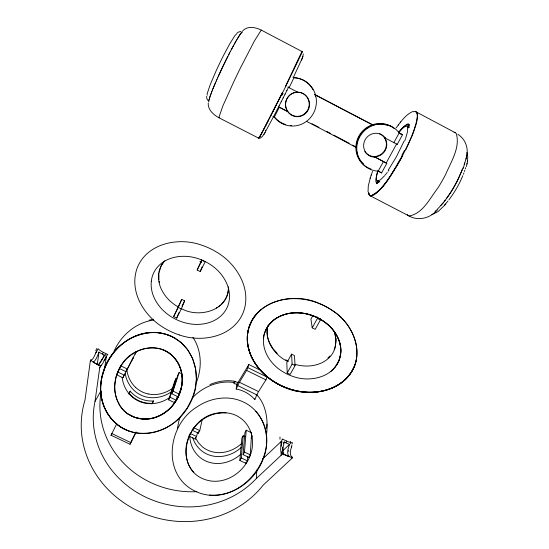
<?xml version="1.0" encoding="UTF-8"?>
<svg xmlns="http://www.w3.org/2000/svg" width="549" height="549" viewBox="0 0 549 549"><rect width="100%" height="100%" fill="white"/><g stroke="black" fill="none" stroke-linecap="round" stroke-linejoin="round"><path stroke-width="0.82" d="M206.616 96.308L206.856 98.703L208.366 100.968M266.739 432.852C268.001 419.587 266.244 404.936 256.808 394.779M208.243 102.951C207.673 109.656 213.513 114.796 218.879 117.733L258.778 138.204M116.779 423.718L111.008 435.24L130.044 444.285L130.168 443.585M274.376 116.663L274.301 117.198A24.225 23.6 -75.6 0 0 313.76 112.703A24.225 23.6 -75.6 0 0 294.154 77.697L292.775 76.977M263.781 336.558C261.612 349.871 269.758 362.903 280.484 370.204A48.429 46.109 -4.6 0 0 293.427 376.593C309.437 382.33 331.905 377.739 338.884 360.762C342.809 351.559 340.497 340.709 334.945 332.68C322.435 313.85 293.907 306.026 274.733 319.216M100.494 365.963A4.893 4.529 23.4 0 0 99.705 367.878L95.025 401.374A92.733 85.63 12.6 0 0 145.67 497.14A92.733 85.63 12.6 0 0 256.362 478.495L256.774 470.095M340.84 352.383C341.533 341.828 336.015 331.713 328.275 324.85M158.901 273.697L158.935 279.613M256.308 394.971L256.067 395.177M236.187 389.028A33.18 32.11 77.6 0 1 254.18 398.855L254.818 399.555L254.853 398.972M250.982 432.488L246.24 430.203L244.916 432.612L243.077 454.634L249.136 457.537L250.241 454.853L251.655 432.818L251.353 433.621M249.136 457.537L249.205 456.473M245.362 436.791L243.186 435.748L241.869 438.143L239.851 460.467L245.877 463.342L247.407 460.886L247.709 456.658M228.439 289.042C228.109 294.655 225.577 300.097 221.542 304.002M245.877 463.342L245.952 462.272M266.615 428.261L266.931 424.075M354.167 366.698C343.859 391.053 311.544 397.407 288.616 388.692A68.769 65.53 -5.2 0 1 273.471 381.39C255.566 370.376 242.136 347.805 249.219 326.628A39.26 37.359 -0.3 0 1 253.631 317.747C232.028 351.394 269.099 389.79 302.931 392.007C320.863 394.244 341.245 388.17 351.298 372.291C364.563 351.785 352.678 323.759 333.49 311.358A67.712 63.945 -0.7 0 0 314.803 301.957C297.023 296.144 275.749 297.531 260.912 309.773M243.077 454.634L244.483 452.095L246.24 430.203M239.851 460.467L241.251 457.935L243.186 435.748M267.294 327.931L267.137 333.675L267.583 336.674M263.513 338.699L263.595 337.896M303.302 53.974L302.753 56.918M467.377 161.77L467.769 157.028L466.89 152.368M335.714 343.695L335.919 338.671L334.794 332.639M466.547 156.424C468.805 148.038 465.188 138.842 457.804 134.258M340.709 353.378L339.021 360.425L335.082 367.151M356.747 356.747L356.294 359.691M248.855 364.536L236.955 384.286A4.639 0.583 -64.4 0 0 236.722 384.684L236.18 389.104L237.744 385.597A4.612 0.59 -64.4 0 1 239.453 382.296L246.995 369.779L248.855 364.536L259.656 369.841M177.382 428.762L178.754 421.467L180.189 416.993L187.058 408.332L192.562 397.586L195.19 388.713L196.329 379.352L195.609 368.811L192.589 358.497L187.58 349.61L180.518 342.089M238.602 382.584A36.598 33.969 7.6 0 0 234.149 381.644A19.881 2.381 -64.5 0 1 234.107 382.536L233.956 383.648A36.625 33.969 7.6 0 1 236.749 384.163M100.494 365.963L96.295 363.939A20.361 18.954 25.2 0 1 91.381 360.707L90.654 360.027A4.893 4.529 24.7 0 0 90.297 361.242L84.992 400.132A100.611 92.644 12.7 0 0 138.142 510.982A100.611 92.644 12.7 0 0 263.115 485.199L291.848 458.422A4.756 4.365 1.4 0 0 292.631 457.447L291.67 457.303A19.819 18.254 0.5 0 1 286.269 455.54L282.248 453.598A4.776 4.378 2.5 0 1 281.122 455.313L256.369 478.488M97.248 364.68L99.005 352.067A19.778 18.481 25.5 0 0 102.45 354.091L104.385 355.031A7.13 6.629 23.7 0 0 103.37 357.653M104.42 369.916L106.211 357.275A4.673 4.344 23.7 0 1 107.824 354.565L103.377 352.41A19.188 17.939 25.6 0 1 98.895 349.466L98.168 348.793A4.721 4.385 25 0 0 97.159 350.866M263.74 336.818L263.76 336.681A28.322 26.894 -13.6 0 1 264.941 332.317M281.994 441.54L281.397 444.47M284.169 442.089C283.682 445.994 281.575 450.461 283.915 454.14M159.135 272.318L161.145 265.956L164.021 261.502M466.334 166.594L467.075 163.396M463.253 168.365L466.321 157.632M466.952 164.076L467.515 161.029M466.053 159.073L466.835 154.859M267.85 325.825C263.973 340.6 274.672 355.182 287.566 361.407L291.574 354.146L294.429 355.56L295.074 365.565L290.153 374.425L287.202 372.97L286.791 362.457L287.566 361.407M281.122 455.313L281.074 451.854A36.159 11.385 -48.6 0 1 280.992 446.22L281.342 444.697M192.109 430.162L198.374 433.182L199.754 430.608L202.135 419.882M198.374 433.182L198.752 431.521M188.98 436.084L195.224 439.083L196.59 436.524L197.503 432.495M195.224 439.083L195.595 437.464M282.2 451.244L289.639 444.265A19.27 17.822 0.3 0 1 286.043 442.878L286.503 441.012L282.227 438.953A4.564 4.207 2.4 0 1 280.923 441.746L262.484 459.108M335.171 346.385L335.48 345.06M248.622 328.714C241.91 355.182 263.685 380.244 287.662 388.239M291.986 445.397L291.395 447.408A32.453 10.596 -48.6 0 0 290.798 455.464A32.624 10.651 -48.6 0 0 291.787 456.823L292.233 457.18M254.818 399.555L256.857 394.896A4.605 0.707 -64.5 0 1 258.572 391.602L266.114 379.565L267.411 376.326M209.533 98.237L209.183 99.554A54.255 3.239 -64.4 0 0 209.073 100.09M465.284 168.872L465.641 167.617M464.186 164.439L464.612 162.978M370.403 177.499L368.276 186.042L368.05 191.876M377.362 172.818C376.772 176.16 374.384 180.696 376.875 183.702M209.766 97.461L208.881 100.446A55.861 3.335 -64.4 0 0 208.846 101.771M182.042 373.951L179.132 372.545L177.849 375.036L171.727 393.77L178.041 396.81L181.403 387.093M181.664 386.242L181.918 385.391M178.041 396.81L178.59 395.012M168.591 399.823L169.95 397.195L176.167 378.282L174.884 380.766L168.591 399.823L174.472 402.65L176.147 400.18L177.252 396.57M302.526 57.583L293.742 76.64M174.472 402.65L174.754 401.731M377.829 170.691L376.525 175.707L376.36 179.379A45.752 7.336 -61.2 0 0 377.973 180.964L380.663 179.612L384.595 175.714M263.479 458.25C271.529 438.342 264.186 412.189 244.36 402.479C229.249 394.697 210.356 397.586 196.714 407.118C168.536 424.103 161.379 472.305 192.624 489.859C237.401 514.845 290.002 449.542 255.765 411.208M111.015 435.233L111.859 433.586L130.937 442.659L136.214 432.042M209.574 97.797L210.041 96.603M302.897 56.444L301.579 60.047M248.944 327.581L252.327 319.854L257.598 312.868M171.727 393.77L173.086 391.135L179.132 372.545M377.595 172.07L377.842 171.295M265.483 130.669L265.627 130.223M371.179 175.186L372.551 171.391M370.163 178.247L371.399 174.52M291.389 447.449L291.327 446.104M405.622 138.423L407.475 131.986L407.557 127.073A45.032 7.274 -61.5 0 0 405.436 126.332L402.458 128.349L398.457 132.686M464.427 171.508L464.879 170.176M209.848 96.933L211.104 93.577M264.865 332.296L268.269 325.687L274.026 319.738M210.171 95.993L211.537 92.424M334.128 349.528L335.02 347.05M462.615 169.085L463.191 167.493M98.978 352.108L98.271 353.981M404.682 140.949L405.388 139.055M258.991 137.6L258.84 138.135L261.29 133.963M152.581 403.241L153.452 400.928L151.915 403.92M463.404 174.266L463.939 172.873M462.382 169.181L458.882 177.457A32.055 7.528 -60.2 0 1 449.411 194.222L446.241 198.752M462.409 169.627L457.379 180.916A32.398 7.611 -60.2 0 1 448.43 195.972L443.064 203.137L436.88 209.759M211.358 92.719L212.01 91.203M211.839 91.484L212.518 89.919M119.538 368.715L116.765 374.83L122.859 377.774L133.366 357.529L132.11 360.041M201.792 259.643L197.16 270.012L200.227 271.542L202.053 266.951M212.346 90.187L214.247 85.699M90.853 360.041L91.065 360.027A33.441 5.435 -78.9 0 0 92.04 359.568A33.263 5.408 -78.9 0 0 95.807 352.904L96.713 350.955M289.646 444.326L288.946 446.159A34.463 11.158 -48.6 0 0 288.129 454.84A34.772 11.261 -48.6 0 0 289.316 456.473A20.464 18.858 0.5 0 1 285.844 455.155L284.032 454.284A7.178 6.588 2.4 0 1 283.634 454.888M212.895 88.821L215.558 82.611M181.287 308.957L184.663 300.825L181.733 299.377L173.628 316.615L176.654 318.104L181.287 308.957L178.253 307.461L181.733 299.377M176.654 318.104L178.953 312.601M462.834 175.687L460.906 180.058A27.937 6.684 -60.1 0 1 452.685 194.6L448.986 199.767M214.748 84.388L216.258 81.005M189.124 435.755L190.215 433.463L196.59 436.524M216.134 81.177L216.985 79.351M403.995 141.278L396.296 156.939L388.445 169.861M216.869 79.509L217.74 77.67M217.624 77.807L219.305 74.211A32.871 2.004 -64.4 0 1 227.883 56.403L229.633 52.876M99.705 367.878L101.366 365.181A36.989 5.552 -79 0 0 104.063 360.775L106.259 356.569M129.241 393.345L130.285 391.101L128.809 394.031M285.281 86.742L301.909 51.482L261.454 30.181C255.807 27.251 247.661 25.625 242.747 30.744M130.545 442.823L135.836 432.187M122.859 377.774L124.184 375.118L117.767 372.016M119.902 367.494L119.373 368.482L125.913 371.646L127.244 368.976L120.835 365.874C113.808 377.046 112.353 392.082 118.948 403.796M134.999 354.242L136.255 351.717L125.913 371.646M286.839 90.592L288.699 86.866M130.937 442.659L130.072 444.285M285.034 94.181L286.935 90.393M227.883 56.293L226.113 59.834A33.228 2.024 -64.4 0 0 218.413 76.071M289.117 87.716L293.948 77.732A23.957 23.332 -75.7 0 1 313.026 89.768M101.805 359.712L104.324 355.121M276.346 104.749L275.186 107.055M283.154 97.928L285.082 94.099M173.628 316.615L178.253 307.461M197.16 270.012L202.066 260.308L205.141 261.839L200.227 271.542M101.709 359.911L98.422 364.694M274.04 109.306L272.386 112.566M281.17 101.833L283.16 97.9M182.007 306.061L184.663 300.825M279.18 105.751L281.239 101.695M405.718 149.856L412.525 135.006L416.609 122.935L417.652 114.789L416.849 112.449L415.421 111.756M270.801 115.667L271.851 113.616M277.204 109.615L279.304 105.497M228.755 54.694L230.491 51.222M269.298 118.611L269.792 117.651M267.809 121.514L268.289 120.574M275.523 112.874L277.389 109.251M267.336 122.434L261.118 134.279M275.282 113.348L264.577 133.338M265.167 126.62L282.495 92.513A41.106 0.522 -63.4 0 1 277.437 102.594M264.385 128.109L264.769 127.382M230.456 51.386L232.165 48.038M263.321 130.147L264.021 128.816M231.294 49.787L233.771 45.066M262.367 131.938L284.938 88.012L302.451 51.681A69.394 0.878 -63.3 0 0 302.122 52.018M261.804 133.002L262.079 132.487M120.835 365.874L121.274 365.058M262.703 131.472L258.867 138.197A71.102 0.872 -63.4 0 1 258.908 137.785M232.92 46.74L236.008 41.065M376.703 183.304L377.492 181.856M377.088 183.695L378.68 180.786M378.398 182.748L379.194 181.287M103.377 352.41L102.45 354.091M386.819 163.341L375.132 157.22A12.153 11.721 -49.8 0 1 365.085 139.858A12.153 11.721 -49.8 0 1 385.35 138.128L384.746 137.82A12.085 11.659 -49.9 0 1 385.357 150.241A12.085 11.659 -49.9 0 1 374.596 156.801L386.819 163.341L381.541 172.962L378.151 171.185L383.435 161.571M393.859 142.616L399.198 132.906L402.547 134.677L397.222 144.387L396.556 144.037L386.215 162.895M377.575 180.676L376.71 182.254L377.108 182.652L377.932 181.156L379.894 181.918M408.085 127.142L407.31 126.737L408.209 125.103L408.744 125.282L407.886 126.833L409.122 127.567M407.838 126.572C411.29 120.608 403.234 126.524 402.293 128.143M408.195 127.039L409.369 124.918M408.483 127.986L409.266 126.565M312.848 315.6L310.933 319.065L312.196 327.856L315.181 329.345L320.396 319.957L320.101 318.372M287.202 372.97L292.116 364.104L291.574 354.146M312.196 327.856L317.397 318.461L317.123 316.883M119.991 367.329L120.451 366.512M303.35 80.428L303.741 80.291M234.464 43.92L236.701 39.864M260.631 135.308L259.066 137.984A71.061 0.885 -63.3 0 1 259.149 137.36M95.025 401.388L100.803 391.135M390.133 126.565L390.476 126.085L391.801 126.599M236.598 40.159L237.998 37.689M396.749 166.073L402.753 155.436A40.578 6.705 -61.2 0 1 397.311 165.139C389.687 175.694 383.435 191.086 370.616 195.931A70.19 11.303 -61 0 1 368.77 193.523M237.257 39.048L239.158 35.829M260.075 138.183L262.202 136.619L264.467 133.51M396.076 167.184C390.593 176.009 384.87 184.869 377.376 192.143C375.523 194.14 370.129 198.306 368.887 193.673M104.063 360.775L106.211 357.275M263.98 134.313L265.05 132.549M98.518 365.442L102.354 359.286M102.69 358.737L103.034 358.195M301.531 51.97L301.909 51.482M238.472 37.051L239.687 35.019M120.773 366.025C130.854 347.345 159.883 340.483 174.39 357.797M90.297 361.242L91.1 360.027M95.807 352.911L96.713 351.545M192.411 429.702L192.816 429.092M239.556 35.369L240.181 34.292M192.925 428.941L193.241 428.488M240.037 34.649L240.634 33.654A53.425 3.219 -64.3 0 1 242.054 31.959L242.308 31.753M388.095 171.254L388.905 170.128M193.564 428.035L193.783 427.74L199.754 430.608M396.09 127.91C400.845 121.851 405.43 114.775 412.718 111.536M240.489 34.017L240.901 33.468A53.905 3.246 -64.3 0 1 242.349 32.027M400.955 134.231L402.547 134.677M386.51 173.36L387.299 172.331M444.114 201.545L445.177 200.172M398.601 132.487L401.95 128.507M398.197 125.069L398.649 124.499M400.214 122.509L400.722 121.871M398.553 132.583L403.35 127.135L407.523 124.266A48.442 7.864 -61.4 0 1 409.424 124.98M448.059 200.955L444.395 205.216M385.103 175.104L386.112 173.882M443.05 202.862L440.957 205.312M164.865 260.713L163.54 262.196A24.897 23.964 23.5 0 0 159.148 271.117C155.772 285.645 165.709 299.919 177.993 306.788L178.734 306.877M445.829 204.139L437.978 211.646L431.823 214.645M192.047 398.149C200.035 389.632 210.96 383.799 222.592 382.351A39.72 36.824 7.6 0 1 234.107 382.523M180.216 416.952C164.165 434.897 133.208 439.989 114.988 422.476M257.79 312.669L260.782 309.883M257.961 312.505L261.448 309.341M100.542 365.867L101.366 365.181M327.952 357.996L329.935 356.04M344.388 380.347L345.671 379.146A39.432 37.257 -4.6 0 0 353.844 367.453M437.327 209.993C430.375 218.2 418.221 221.419 408.655 215.771L369.772 195.547M241.814 443.317C234.787 449.926 224.87 453.769 215.201 452.39A24.437 22.557 8.5 0 1 202.375 446.817L198.457 442.782L195.458 437.937M331.877 370.554L330.525 371.694M236.544 33.468L238.678 31.959L240.894 31.54M96.425 363.87L98.353 364.749A7.357 6.814 23.5 0 0 98.12 365.311M241.162 447.559C233.071 454.895 221.274 458.566 210.603 455.457A24.938 22.996 8.6 0 1 202.547 451.525C197.839 448.08 194.325 443.077 192.658 437.491M434.98 211.392L435.92 210.617M218.825 306.356L220.499 304.969M240.057 454.812C231.822 461.956 220.087 465.477 209.43 462.368A25.398 23.367 8.5 0 1 201.222 458.374C194.147 453.275 189.995 444.69 189.796 436.036M343.29 381.232C328.288 393.523 306.781 394.745 288.939 388.678M172.709 388.218C165.743 393.317 156.671 395.781 148.148 393.942M171.59 391.67C164.103 396.968 154.296 399.198 145.361 396.749A25.405 23.696 18.2 0 1 137.037 392.844C130.566 388.328 126.38 381.013 125.145 373.279M169.668 397.517C162.03 402.911 152.046 405.162 142.946 402.678A25.885 24.101 18.1 0 1 134.464 398.698C127.464 393.832 123.072 385.762 122.132 377.348M216.292 308.01L217.562 307.179M336.235 365.579A27.676 26.18 -4.1 0 0 339.344 359.478C344.532 344.662 335.274 328.659 322.771 320.794A47.969 45.327 -1.1 0 0 311.873 315.442C299.13 311.015 283.565 311.825 272.901 320.733A28.109 26.716 -1 0 0 265.524 330.56M278.913 316.794C294.683 309.032 314.508 313.211 327.547 324.425M209.924 384.588C217.994 381.109 227.053 379.75 235.727 381.445M149.122 320.17L153.535 319.223M219.627 412.875C183.634 415.236 170.828 474.288 210.692 480.979C232.302 483.957 252.684 464.207 252.54 442.837C252.705 432.941 247.997 422.867 239.577 417.432C224.85 407.578 203.796 414.296 193.941 428.096A46.322 42.479 7.1 0 0 187.765 439.756C184.011 450.681 185.734 463.823 193.831 472.394M153.645 320.033C139.261 321.975 126.462 331.061 118.522 343.022A63.499 59.361 15.7 0 0 114.075 351.099M407.31 126.737L407.825 126.812M143.564 419.045C173.065 420.843 194.161 381.445 174.946 358.456M209.629 495.033C226.826 496.468 243.811 487.786 254.393 474.466A65.75 60.486 10.5 0 0 263.479 458.25M142.774 419.004L134.93 417.398L128.24 414.021M164.275 333.854C117.459 321.755 79.365 387.567 114.11 421.646M236.722 384.684L237.518 384.89M179.496 334.993C202.293 343.05 233.551 336.757 243.289 312.347C252.135 289.09 236.646 263.822 216.635 252.101A68.742 65.626 20 0 0 201.49 245.108C178.267 236.681 145.979 243.461 136.893 268.866C128.974 292.219 144.71 316.855 164.707 328.316A69.572 67.28 21.2 0 0 179.496 335M294.84 364.261C306.829 367.96 321.529 366.169 330.272 356.493A24.52 23.278 -4.5 0 0 335.082 347.997L336.112 340.14L334.375 331.589M165.462 334.169L170.911 336.146L175.776 338.699A38.705 36.179 18.1 0 0 166.457 334.437C145.32 327.712 121.803 338.953 110.198 357.07A66.861 62.174 15.5 0 0 103.315 371.35C97.248 389.316 101.435 411.386 116.395 423.766A38.574 35.678 17.8 0 0 128.789 430.917M180.875 308.312C198.491 318.852 229.496 310.583 228.37 286.715M244.483 452.095L250.241 454.853M241.251 457.935L247.407 460.886M288.355 361.475L287.882 361.249M169.95 397.195L176.147 400.18M284.183 441.986L286.043 442.885M173.086 391.135L179.276 394.12M239.46 382.289L258.572 391.602M237.744 385.597L256.857 394.896M247.915 367.686L267.205 377.122M246.638 370.424L265.942 379.86M292.116 364.104L295.074 365.565M317.397 318.461L320.396 319.957M199.925 261.578L201.421 262.326M278.796 106.883L287.731 111.516A12.188 11.872 -73.8 0 1 297.716 92.198L297.839 92.266A12.256 11.941 -73.8 0 1 308.133 110.088A12.256 11.941 -73.8 0 1 287.8 111.687L279.29 107.275L274.301 117.198L272.908 116.477M378.007 180.902L378.439 181.122M287.738 86.996L297.839 92.266M378.357 170.89L381.541 172.962M384.746 137.82L397.222 144.387M399.144 133.023L401.127 134.073M416.355 112.023L455.279 132.721M286.214 455.505L285.844 455.155M374.596 156.801L375.132 157.22M282.207 453.57L281.102 451.916M135.486 387.299C130.744 382.825 127.793 376.635 126.881 370.204M277.245 353.453L272.846 348.382M176.984 361.372L173.333 356.747A27.676 25.824 18 0 0 162.978 349.795M192.905 337.326C201.311 349.83 202.142 366.327 197.173 380.306A63.91 59.704 20.8 0 1 196.268 382.674M272.393 347.682L269.545 342.672M177.581 362.347C182.906 371.399 183.366 382.756 179.928 392.556A47.447 44.098 19.7 0 1 174.87 402.438C166.649 414.598 150.742 422.078 136.269 417.796A27.107 25.11 17.9 0 1 129.88 415.065M268.386 339.687L269.25 341.924M267.782 337.422L268.187 338.932M368.695 192.754L368.962 194.113A70.155 11.282 -61.1 0 0 371.021 195.828C386.455 188.012 393.846 169.106 402.76 155.079C407.433 146.144 411.716 136.969 414.866 127.382C415.943 122.502 418.873 116.69 416.266 111.893A68.515 11.145 -61.6 0 0 413.28 111.776M159.21 281.157L159.491 282.694M368.818 193.344L368.729 192.617M291.78 456.823L291.848 458.422M282.673 447.085L282.81 454.298M280.93 441.746L280.992 446.22M378.151 171.185A23.998 23.12 -48.9 0 1 359.794 136.77A23.998 23.12 -48.9 0 1 399.198 132.906M370.973 169.03A23.731 22.866 -49.2 0 1 359.142 135.637A23.731 22.866 -49.2 0 1 394.388 128.699M363.747 164.117A23.079 22.241 -49.2 0 1 359.972 135.301A23.079 22.241 -49.2 0 1 387.697 125.522M379.414 133.647A12.044 11.618 -50 0 1 383.614 151.984A12.044 11.618 -50 0 1 364.79 151.572M314.913 94.298A23.957 23.332 -75.7 0 1 315.51 96.693M291.704 125.529A23.957 23.332 -75.7 0 1 290.16 125.44M285.755 124.582A23.957 23.332 -75.7 0 1 274.322 116.786M219.408 117.472A71.452 2.917 -64.2 0 1 218.811 117.603L222.853 105.964L233.84 81.616A41.353 1.736 -64.1 0 1 240.73 67.376L254.379 41.017L261.104 30.325A69.757 2.882 -64 0 1 261.571 30.511M207.275 95.176A49.417 3.212 -64.5 0 1 207.138 94.867A47.358 3.081 -64.5 0 1 207.289 93.364L210.15 84.841L216.011 71.123A28.678 1.894 -64.4 0 1 223.436 55.655L229.825 43.673L234.876 35.699A47.159 3.088 -64.3 0 1 236.207 34.415A48.593 3.184 -64.3 0 1 236.372 34.388M282.227 95.121A41.614 0.391 -64.3 0 1 283.071 93.364M407.255 214.529A69.895 14.83 -60.2 0 0 409.238 215.977C422.943 213.582 430.018 198.1 437.862 188.026A40.448 8.805 -60.4 0 0 445.568 174.623C450.859 161.996 460.481 147.633 456.267 133.565A68.254 14.651 -60.8 0 0 454.05 132.33M404.51 150.316A41.093 7.665 -60.3 0 1 401.827 155.34M372.455 124.822A95.306 0.734 27.7 0 1 315.057 94.778M373.148 125.062A88.506 0.693 27.7 0 1 314.515 94.366M311.942 123.703A94.497 2.731 27.7 0 1 318.996 127.361M326.84 131.465A94.497 2.731 27.7 0 1 330.567 133.428M333.936 135.198A94.497 2.731 27.7 0 1 349.095 143.248M352.575 145.114A94.497 2.731 27.7 0 1 355.375 146.617M306.411 121.302A87.751 2.56 27.7 0 1 356.301 147.578M284.162 442.034A6.965 6.416 2.4 0 1 283.51 443.249M95.78 350.804A27.347 18.124 1.2 0 1 96.85 348.423M196.858 491.657A89.35 82.858 12.6 0 1 101.297 391.293M291.835 444.107A4.598 4.234 1.3 0 0 292.452 442.796L291.43 442.638A18.693 17.3 0.3 0 1 286.503 441.012M290.613 441.341A27.011 13.629 68.6 0 1 290.4 443.873M288.904 451.367A32.535 3.061 53.8 0 1 288.335 450.743M279.976 436.977A19.791 7.72 74.9 0 1 279.983 439.275M98.271 353.975A35.314 5.634 -78.9 0 1 94.256 361.324A35.63 5.689 -78.9 0 1 93.145 361.873A21.02 19.579 25.2 0 0 96.466 363.836M104.859 356.438A20.032 12.661 -2.9 0 1 105.895 354.146M148.148 393.956A24.897 23.243 18.3 0 1 135.493 387.299M152.588 403.302A27.038 25.185 18.1 0 1 129.104 393.448M153.459 400.99A26.846 25.021 18.2 0 1 130.14 391.204M175.646 338.898A39.308 37.003 14.1 0 1 180.367 342.253M128.061 414.248A28.891 26.757 20.7 0 1 118.79 403.865M287.868 360.885A43.316 41.353 -4.8 0 1 285.782 359.787M356.39 359.705A40.084 37.895 5.6 0 1 354.331 366.705M253.501 317.672A39.665 37.407 -2.9 0 1 257.076 313.156M263.595 336.523A28.843 27.423 -1.3 0 1 278.94 316.842M334.979 367.075A28.349 27.079 -3 0 1 331.774 370.445M219.641 412.944A29.866 27.615 10.2 0 1 226.023 412.862M252.217 435.789A41.916 38.739 9.4 0 1 251.264 438.713M100.913 383.854C98.772 403.652 110.157 424.94 129.598 431.281C149.726 438.232 172.537 428.597 184.78 411.915A67.28 62.524 20.7 0 0 192.123 399.075C201.957 377.218 194.771 347.332 172.077 336.722C150.762 326.339 124.328 336.633 111.447 355.478A66.834 62.161 15.8 0 0 104.392 368.654L101.599 378.673L100.913 383.854M114.865 383.875C113.815 394.8 118.021 406.432 126.922 413.15A27.148 25.151 18.2 0 0 135.068 417.501C149.328 422.442 165.496 415.572 174.129 403.714A47.372 44.03 20 0 0 180.511 391.183C184.663 378.261 181.335 362.553 170.307 354.043A27.333 25.508 18.3 0 0 162.024 349.528C147.475 344.415 130.943 351.621 122.372 363.891A47.152 43.851 16.5 0 0 116.21 376.621L114.865 383.875M247.572 334.217C245.65 352.657 256.959 370.026 271.762 380.093A68.714 65.516 -5.4 0 0 285.727 387.491C308.133 396.714 339.104 392.988 352.238 370.568C364.159 349.692 351.943 323.471 333.325 311.118A67.802 64.027 -0.7 0 0 319.079 303.384C292.713 291.066 251.415 301.545 247.572 334.217M151.311 281.143C149.822 294.71 158.064 307.557 168.824 315.153A48.95 47.241 20.9 0 0 182.652 322.091C197.043 326.923 215.503 324.576 224.822 311.516A28.04 26.942 17.7 0 0 228.672 303.123C232.282 288.733 223.738 274.04 212.216 265.826A48.538 46.425 20.1 0 0 198.168 258.668C183.579 253.693 164.686 256.163 155.491 269.683A28.157 27.031 23.1 0 0 151.819 278.226L151.311 281.143M305.429 113.039A12.14 11.831 -73.8 0 0 300.866 92.644A12.14 11.831 -73.8 0 0 285.809 107.13A12.14 11.831 -73.8 0 0 305.429 113.039"/></g></svg>
